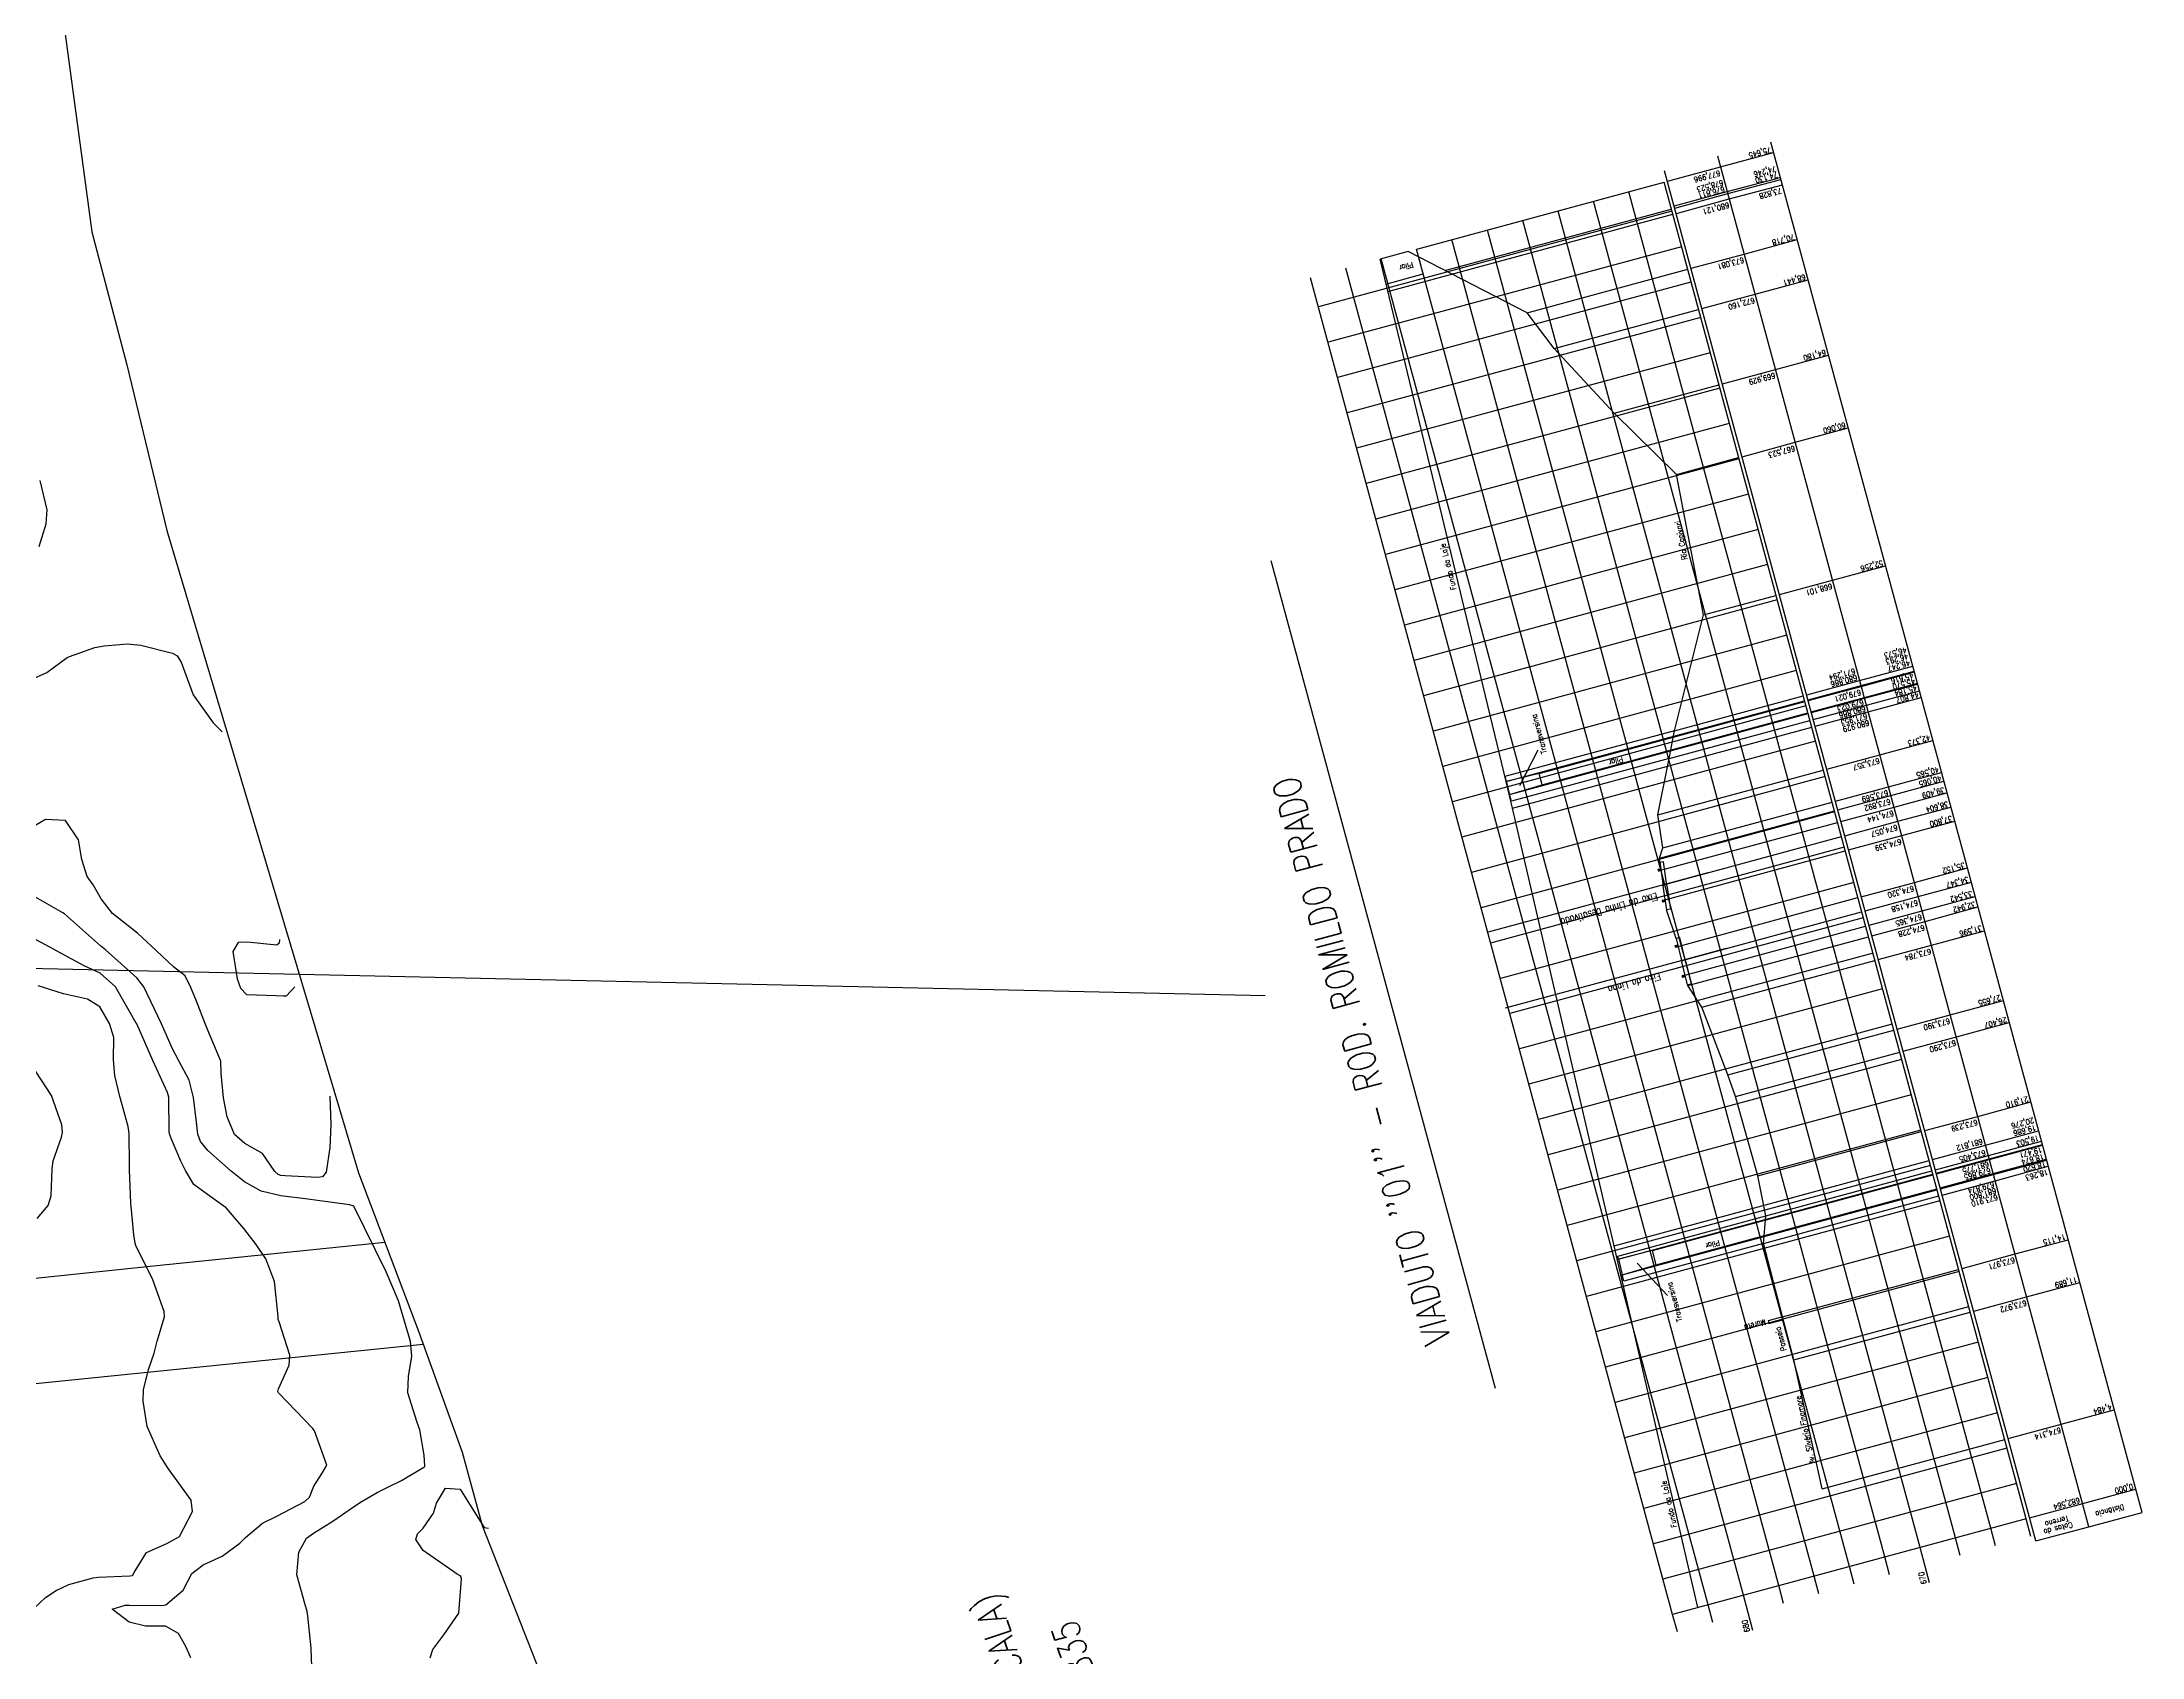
# Model space of a CAD drawing. Header units: metres. Extents: x 298520 to 308411, y 7433745 to 7450750.
# Drawn here: x 300566.7 to 300681.3, y 7445167.9 to 7445256.1 of the extents above; entities that cross this region are included whole.
import ezdxf

# ---------------------------------------------------------------- set-up
doc = ezdxf.new("R2010")
doc.units = ezdxf.units.M
doc.header["$LTSCALE"] = 10
doc.linetypes.add('CONTINUO', pattern=[0])
doc.linetypes.add('TRACO-PONTO', pattern=[9.4, 8, -0.7, 0, -0.7])
for name, color, linetype in [('Area', 45, 'Continuous'), ('Curvas de Nivel 1m', 11, 'Continuous'), ('Curvas de Nivel 5m', 15, 'Continuous'), ('Perfil', 45, 'Continuous'), ('TEXTO', 45, 'Continuous'), ('TG', 45, 'Continuous'), ('Vias Primárias', 230, 'Continuous')]:
    doc.layers.add(name, color=color, linetype=linetype)
doc.styles.add('ROMANS', font='romans', dxfattribs={"height": 0.2})

# ---------------------------------------------------------------- blocks, each defined once
blk = doc.blocks.new('B8CA59BED11C488E18CF50')
at = {"layer": 'Perfil', "color": 2, "linetype": 'CONTINUO', "flags": 128}
for points in [[(30.55, 12.92), (30.58, 13.12)], [(31.85, 12.77), (30.55, 12.92)], [(30.58, 13.12), (31.88, 12.97)], [(31.01, 13.1), (31.01, 13.1), (31.01, 13.1), (31, 13.1), (31, 13.1), (31, 13.1), (31, 13.09), (31, 13.09), (31, 13.09), (31, 13.09), (31, 13.09), (31, 13.09), (31, 13.09), (31, 13.09), (31, 13.09), (31, 13.09)], [(31, 13.09), (31, 13.08)], [(31, 13.08), (31.17, 13.06)], [(31.01, 13.1), (31.05, 13.09)], [(31.07, 13.23), (31.07, 13.23), (31.07, 13.23), (31.07, 13.23), (31.06, 13.23), (31.06, 13.23), (31.06, 13.23), (31.06, 13.23), (31.06, 13.22), (31.06, 13.22), (31.06, 13.22), (31.06, 13.22), (31.06, 13.22), (31.06, 13.22), (31.05, 13.22), (31.05, 13.22)], [(31.05, 13.21), (31.05, 13.19)], [(31.05, 13.19), (31.05, 13.19), (31.05, 13.19), (31.05, 13.19), (31.05, 13.19), (31.05, 13.19), (31.05, 13.19), (31.05, 13.19), (31.05, 13.18), (31.05, 13.18), (31.05, 13.18), (31.05, 13.18), (31.05, 13.18), (31.05, 13.18), (31.06, 13.18), (31.06, 13.18)], [(31.05, 13.09), (31.05, 13.09), (31.05, 13.09), (31.06, 13.09), (31.06, 13.09), (31.06, 13.09), (31.06, 13.09), (31.06, 13.09), (31.07, 13.09), (31.07, 13.1), (31.07, 13.1), (31.07, 13.1), (31.07, 13.1), (31.07, 13.1), (31.07, 13.11), (31.07, 13.11)], [(31.06, 13.18), (31.08, 13.18)], [(31.07, 13.23), (31.13, 13.22)], [(31.08, 13.17), (31.07, 13.11)], [(31.08, 13.17), (31.08, 13.17), (31.08, 13.18), (31.08, 13.18), (31.08, 13.18), (31.08, 13.18), (31.08, 13.18), (31.08, 13.18), (31.08, 13.18), (31.08, 13.18), (31.08, 13.18), (31.08, 13.18), (31.08, 13.18), (31.08, 13.18), (31.08, 13.18), (31.08, 13.18)], [(31.11, 13.17), (31.1, 13.11)], [(31.1, 13.11), (31.1, 13.1), (31.1, 13.1), (31.1, 13.1), (31.1, 13.1), (31.1, 13.1), (31.1, 13.09), (31.11, 13.09), (31.11, 13.09), (31.11, 13.09), (31.11, 13.09), (31.11, 13.09), (31.11, 13.08), (31.11, 13.08), (31.12, 13.08), (31.12, 13.08)], [(31.12, 13.18), (31.11, 13.18), (31.11, 13.18), (31.11, 13.18), (31.11, 13.18), (31.11, 13.18), (31.11, 13.18), (31.11, 13.17), (31.11, 13.17), (31.11, 13.17), (31.11, 13.17), (31.11, 13.17), (31.11, 13.17), (31.11, 13.17), (31.11, 13.17), (31.11, 13.17)], [(31.12, 13.18), (31.14, 13.17)], [(31.12, 13.08), (31.16, 13.08)], [(31.15, 13.2), (31.15, 13.21), (31.15, 13.21), (31.15, 13.21), (31.15, 13.21), (31.15, 13.21), (31.14, 13.21), (31.14, 13.21), (31.14, 13.21), (31.14, 13.22), (31.14, 13.22), (31.14, 13.22), (31.14, 13.22), (31.14, 13.22), (31.14, 13.22), (31.13, 13.22)], [(31.15, 13.2), (31.14, 13.18)], [(31.14, 13.17), (31.14, 13.17), (31.14, 13.17), (31.14, 13.17), (31.14, 13.17), (31.14, 13.17), (31.14, 13.17), (31.14, 13.17), (31.14, 13.17), (31.14, 13.17), (31.14, 13.18), (31.14, 13.18), (31.14, 13.18), (31.14, 13.18), (31.14, 13.18), (31.14, 13.18)], [(31.17, 13.07), (31.17, 13.07), (31.17, 13.07), (31.17, 13.07), (31.17, 13.07), (31.17, 13.07), (31.17, 13.07), (31.17, 13.07), (31.17, 13.07), (31.17, 13.08), (31.17, 13.08), (31.17, 13.08), (31.17, 13.08), (31.17, 13.08), (31.17, 13.08), (31.17, 13.08)], [(31.17, 13.07), (31.17, 13.06)], [(31.85, 12.77), (33.15, 12.61)], [(33.18, 12.81), (31.88, 12.97)], [(32.7, 12.89), (32.7, 12.89), (32.7, 12.89), (32.7, 12.89), (32.7, 12.89), (32.7, 12.89), (32.7, 12.89), (32.69, 12.89), (32.69, 12.89), (32.69, 12.89), (32.69, 12.89), (32.69, 12.89), (32.69, 12.89), (32.69, 12.89), (32.69, 12.89), (32.69, 12.89)], [(32.69, 12.89), (32.69, 12.87)], [(32.86, 12.85), (32.69, 12.87)], [(32.74, 12.89), (32.7, 12.89)], [(32.75, 13.01), (32.74, 12.98)], [(32.74, 12.98), (32.74, 12.98), (32.74, 12.98), (32.74, 12.98), (32.74, 12.98), (32.74, 12.98), (32.74, 12.98), (32.74, 12.98), (32.74, 12.98), (32.75, 12.98), (32.75, 12.98), (32.75, 12.98), (32.75, 12.98), (32.75, 12.98), (32.75, 12.98), (32.75, 12.98)], [(32.74, 12.89), (32.75, 12.89), (32.75, 12.89), (32.75, 12.89), (32.75, 12.89), (32.75, 12.89), (32.76, 12.89), (32.76, 12.89), (32.76, 12.89), (32.76, 12.89), (32.76, 12.89), (32.76, 12.9), (32.76, 12.9), (32.77, 12.9), (32.77, 12.9), (32.77, 12.9)], [(32.76, 13.02), (32.76, 13.02), (32.76, 13.02), (32.76, 13.02), (32.76, 13.02), (32.76, 13.02), (32.75, 13.02), (32.75, 13.02), (32.75, 13.02), (32.75, 13.02), (32.75, 13.02), (32.75, 13.02), (32.75, 13.02), (32.75, 13.01), (32.75, 13.01), (32.75, 13.01)], [(32.77, 12.98), (32.75, 12.98)], [(32.83, 13.02), (32.76, 13.02)], [(32.77, 12.97), (32.77, 12.97), (32.77, 12.97), (32.77, 12.97), (32.77, 12.97), (32.77, 12.97), (32.77, 12.97), (32.77, 12.97), (32.77, 12.97), (32.77, 12.97), (32.77, 12.97), (32.77, 12.97), (32.77, 12.98), (32.77, 12.98), (32.77, 12.98), (32.77, 12.98)], [(32.77, 12.97), (32.77, 12.9)], [(32.8, 12.97), (32.79, 12.9)], [(32.79, 12.9), (32.79, 12.9), (32.79, 12.9), (32.79, 12.89), (32.79, 12.89), (32.8, 12.89), (32.8, 12.89), (32.8, 12.89), (32.8, 12.89), (32.8, 12.88), (32.8, 12.88), (32.8, 12.88), (32.81, 12.88), (32.81, 12.88), (32.81, 12.88), (32.81, 12.88)], [(32.81, 12.97), (32.81, 12.97), (32.81, 12.97), (32.81, 12.97), (32.81, 12.97), (32.81, 12.97), (32.8, 12.97), (32.8, 12.97), (32.8, 12.97), (32.8, 12.97), (32.8, 12.97), (32.8, 12.97), (32.8, 12.97), (32.8, 12.97), (32.8, 12.97), (32.8, 12.97)], [(32.83, 12.97), (32.81, 12.97)], [(32.86, 12.87), (32.81, 12.88)], [(32.84, 13), (32.84, 13), (32.84, 13), (32.84, 13), (32.84, 13.01), (32.84, 13.01), (32.84, 13.01), (32.84, 13.01), (32.84, 13.01), (32.83, 13.01), (32.83, 13.01), (32.83, 13.01), (32.83, 13.01), (32.83, 13.01), (32.83, 13.02), (32.83, 13.02)], [(32.83, 12.97), (32.83, 12.97), (32.83, 12.97), (32.83, 12.97), (32.83, 12.97), (32.83, 12.97), (32.83, 12.97), (32.83, 12.97), (32.83, 12.97), (32.83, 12.97), (32.83, 12.97), (32.83, 12.97), (32.83, 12.97), (32.84, 12.97), (32.84, 12.97), (32.84, 12.97)], [(32.84, 13), (32.84, 12.97)], [(32.86, 12.87), (32.86, 12.87), (32.86, 12.87), (32.86, 12.87), (32.86, 12.87), (32.86, 12.87), (32.86, 12.87), (32.86, 12.87), (32.86, 12.87), (32.86, 12.87), (32.86, 12.87), (32.86, 12.87), (32.86, 12.87), (32.86, 12.87), (32.86, 12.87), (32.86, 12.87)], [(32.86, 12.87), (32.86, 12.85)], [(33.15, 12.61), (33.18, 12.82)]]:
    blk.add_lwpolyline(points, dxfattribs=at)
blk = doc.blocks.new('CF7343F3FFF4407118CF50')
at = {"layer": 'Perfil', "color": 2, "linetype": 'TRACO-PONTO', "flags": 128}
blk.add_lwpolyline([(28.78, 11.09), (28.78, 13.59), (28.78, 23.59)], dxfattribs=at)
at = {"layer": 'Perfil', "color": 2, "style": 'ROMANS', "width": 0.8}
blk.add_text('Eixo da Linha', height=0.4, rotation=90, dxfattribs=at).set_placement((28.47, 14.95, 1414.64))
blk = doc.blocks.new('D1229D379102458F18CF50')
at = {"layer": 'Perfil', "color": 2, "linetype": 'CONTINUO', "flags": 128}
for points in [[(27.17, 12.88), (27.18, 13.08)], [(28.48, 12.84), (27.17, 12.88)], [(27.18, 13.08), (28.49, 13.05)], [(27.62, 13.09), (27.61, 13.09), (27.61, 13.09), (27.61, 13.09), (27.61, 13.09), (27.61, 13.09), (27.61, 13.09), (27.61, 13.09), (27.61, 13.09), (27.61, 13.09), (27.61, 13.09), (27.61, 13.09), (27.61, 13.09), (27.61, 13.09), (27.61, 13.09), (27.61, 13.09)], [(27.61, 13.08), (27.61, 13.07)], [(27.61, 13.07), (27.78, 13.07)], [(27.62, 13.09), (27.66, 13.09)], [(27.67, 13.23), (27.67, 13.23), (27.66, 13.23), (27.66, 13.23), (27.66, 13.23), (27.66, 13.23), (27.66, 13.23), (27.66, 13.22), (27.66, 13.22), (27.66, 13.22), (27.65, 13.22), (27.65, 13.22), (27.65, 13.22), (27.65, 13.22), (27.65, 13.22), (27.65, 13.21)], [(27.65, 13.21), (27.65, 13.19)], [(27.65, 13.19), (27.65, 13.19), (27.65, 13.19), (27.65, 13.19), (27.65, 13.19), (27.65, 13.19), (27.65, 13.18), (27.65, 13.18), (27.65, 13.18), (27.65, 13.18), (27.65, 13.18), (27.65, 13.18), (27.65, 13.18), (27.66, 13.18), (27.66, 13.18), (27.66, 13.18)], [(27.66, 13.18), (27.68, 13.18)], [(27.66, 13.09), (27.66, 13.09), (27.66, 13.09), (27.67, 13.09), (27.67, 13.09), (27.67, 13.09), (27.67, 13.09), (27.67, 13.09), (27.68, 13.1), (27.68, 13.1), (27.68, 13.1), (27.68, 13.1), (27.68, 13.1), (27.68, 13.1), (27.68, 13.11), (27.68, 13.11)], [(27.67, 13.23), (27.73, 13.23)], [(27.68, 13.18), (27.68, 13.18), (27.68, 13.18), (27.68, 13.18), (27.68, 13.18), (27.68, 13.18), (27.68, 13.18), (27.68, 13.18), (27.68, 13.18), (27.68, 13.18), (27.68, 13.18), (27.68, 13.18), (27.68, 13.18), (27.68, 13.18), (27.68, 13.18), (27.68, 13.18)], [(27.68, 13.18), (27.68, 13.11)], [(27.71, 13.18), (27.71, 13.11)], [(27.72, 13.18), (27.72, 13.18), (27.72, 13.18), (27.72, 13.18), (27.71, 13.18), (27.71, 13.18), (27.71, 13.18), (27.71, 13.18), (27.71, 13.18), (27.71, 13.18), (27.71, 13.18), (27.71, 13.18), (27.71, 13.18), (27.71, 13.18), (27.71, 13.18), (27.71, 13.18)], [(27.71, 13.11), (27.71, 13.11), (27.71, 13.11), (27.71, 13.1), (27.71, 13.1), (27.71, 13.1), (27.71, 13.1), (27.71, 13.1), (27.72, 13.09), (27.72, 13.09), (27.72, 13.09), (27.72, 13.09), (27.72, 13.09), (27.72, 13.09), (27.73, 13.09), (27.73, 13.09)], [(27.72, 13.18), (27.74, 13.18)], [(27.74, 13.21), (27.74, 13.21), (27.74, 13.21), (27.74, 13.22), (27.74, 13.22), (27.74, 13.22), (27.74, 13.22), (27.74, 13.22), (27.74, 13.22), (27.74, 13.22), (27.74, 13.22), (27.74, 13.22), (27.74, 13.23), (27.73, 13.23), (27.73, 13.23), (27.73, 13.23)], [(27.73, 13.09), (27.77, 13.09)], [(27.74, 13.21), (27.74, 13.19)], [(27.74, 13.18), (27.74, 13.18), (27.74, 13.18), (27.74, 13.18), (27.74, 13.18), (27.74, 13.18), (27.74, 13.18), (27.74, 13.18), (27.74, 13.18), (27.74, 13.18), (27.74, 13.18), (27.74, 13.18), (27.74, 13.18), (27.74, 13.18), (27.74, 13.18), (27.74, 13.19)], [(27.78, 13.08), (27.78, 13.08), (27.78, 13.08), (27.78, 13.08), (27.78, 13.08), (27.78, 13.08), (27.78, 13.08), (27.78, 13.08), (27.78, 13.08), (27.78, 13.08), (27.78, 13.09), (27.78, 13.09), (27.78, 13.09), (27.78, 13.09), (27.78, 13.09), (27.78, 13.09)], [(27.78, 13.08), (27.78, 13.07)], [(28.48, 12.84), (29.79, 12.81)], [(29.79, 13.01), (28.49, 13.05)], [(29.31, 13.04), (29.31, 13.04), (29.31, 13.04), (29.31, 13.04), (29.31, 13.04), (29.31, 13.04), (29.31, 13.04), (29.31, 13.04), (29.3, 13.04), (29.3, 13.04), (29.3, 13.04), (29.3, 13.04), (29.3, 13.04), (29.3, 13.04), (29.3, 13.04), (29.3, 13.04)], [(29.3, 13.04), (29.3, 13.03)], [(29.47, 13.02), (29.3, 13.03)], [(29.35, 13.04), (29.31, 13.04)], [(29.36, 13.18), (29.36, 13.18), (29.36, 13.18), (29.36, 13.18), (29.36, 13.18), (29.35, 13.18), (29.35, 13.18), (29.35, 13.18), (29.35, 13.18), (29.35, 13.18), (29.35, 13.17), (29.35, 13.17), (29.35, 13.17), (29.35, 13.17), (29.35, 13.17), (29.35, 13.17)], [(29.35, 13.17), (29.35, 13.14)], [(29.35, 13.14), (29.35, 13.14), (29.35, 13.14), (29.35, 13.14), (29.35, 13.14), (29.35, 13.14), (29.35, 13.14), (29.35, 13.14), (29.35, 13.14), (29.35, 13.14), (29.35, 13.14), (29.35, 13.14), (29.35, 13.14), (29.35, 13.14), (29.35, 13.13), (29.35, 13.13)], [(29.37, 13.13), (29.35, 13.13)], [(29.35, 13.04), (29.36, 13.04), (29.36, 13.04), (29.36, 13.04), (29.36, 13.04), (29.36, 13.04), (29.37, 13.05), (29.37, 13.05), (29.37, 13.05), (29.37, 13.05), (29.37, 13.05), (29.37, 13.05), (29.37, 13.06), (29.37, 13.06), (29.38, 13.06), (29.38, 13.06)], [(29.42, 13.18), (29.36, 13.18)], [(29.38, 13.13), (29.38, 13.13), (29.38, 13.13), (29.38, 13.13), (29.38, 13.13), (29.38, 13.13), (29.38, 13.13), (29.38, 13.13), (29.38, 13.13), (29.38, 13.13), (29.38, 13.13), (29.37, 13.13), (29.37, 13.13), (29.37, 13.13), (29.37, 13.13), (29.37, 13.13)], [(29.38, 13.13), (29.38, 13.06)], [(29.41, 13.13), (29.4, 13.06)], [(29.4, 13.06), (29.4, 13.06), (29.4, 13.06), (29.4, 13.06), (29.4, 13.05), (29.41, 13.05), (29.41, 13.05), (29.41, 13.05), (29.41, 13.05), (29.41, 13.05), (29.41, 13.04), (29.41, 13.04), (29.42, 13.04), (29.42, 13.04), (29.42, 13.04), (29.42, 13.04)], [(29.43, 13.13), (29.41, 13.13)], [(29.41, 13.13), (29.41, 13.13), (29.41, 13.13), (29.41, 13.13), (29.41, 13.13), (29.41, 13.13), (29.41, 13.13), (29.41, 13.13), (29.41, 13.13), (29.41, 13.13), (29.41, 13.13), (29.41, 13.13), (29.41, 13.13), (29.41, 13.13), (29.41, 13.13), (29.41, 13.13)], [(29.47, 13.04), (29.42, 13.04)], [(29.44, 13.16), (29.44, 13.17), (29.44, 13.17), (29.44, 13.17), (29.44, 13.17), (29.44, 13.17), (29.44, 13.17), (29.44, 13.17), (29.43, 13.17), (29.43, 13.18), (29.43, 13.18), (29.43, 13.18), (29.43, 13.18), (29.43, 13.18), (29.43, 13.18), (29.43, 13.18)], [(29.43, 13.13), (29.43, 13.13), (29.43, 13.13), (29.43, 13.13), (29.43, 13.13), (29.43, 13.13), (29.44, 13.13), (29.44, 13.13), (29.44, 13.13), (29.44, 13.13), (29.44, 13.14), (29.44, 13.14), (29.44, 13.14), (29.44, 13.14), (29.44, 13.14), (29.44, 13.14)], [(29.44, 13.16), (29.44, 13.14)], [(29.47, 13.03), (29.47, 13.03), (29.47, 13.03), (29.47, 13.03), (29.47, 13.04), (29.47, 13.04), (29.47, 13.04), (29.47, 13.04), (29.47, 13.04), (29.47, 13.04), (29.47, 13.04), (29.47, 13.04), (29.47, 13.04), (29.47, 13.04), (29.47, 13.04), (29.47, 13.04)], [(29.47, 13.03), (29.47, 13.02)], [(29.79, 12.81), (29.79, 13.01)]]:
    blk.add_lwpolyline(points, dxfattribs=at)

msp = doc.modelspace()

# ---------------------------------------------------------------- linework, layer by layer
at = {"layer": 'Area'}
msp.add_polyline3d([(300565.28, 7445276.14, 677.77), (300569.38, 7445245.76, 677.32), (300571.3, 7445238.49, 677.3), (300573.47, 7445229.44, 677.23), (300583.95, 7445194.35, 676.92), (300587.22, 7445185.7, 676.44), (300589.6, 7445179.09, 676.95), (300590.7, 7445175.07, 677.79), (300594.25, 7445166.04, 678.39)], dxfattribs=at)
at = {"layer": 'Curvas de Nivel 1m', "flags": 128}
for points, elevation in [([(300566.5, 7445228.57), (300566.89, 7445229.8), (300566.94, 7445230.56), (300566.56, 7445232.16)], 677), ([(300566.03, 7445221.28), (300566.92, 7445221.67), (300568.04, 7445222.49), (300568.16, 7445222.55), (300569.54, 7445223.04), (300570.05, 7445223.14), (300571.32, 7445223.24), (300572.05, 7445223.17), (300573.78, 7445222.74), (300574.04, 7445222.59), (300574.26, 7445222.24), (300574.92, 7445220.46), (300576.01, 7445218.93), (300576.5, 7445218.43)], 678), ([(300582.37, 7445198.54), (300582.44, 7445196.99), (300582.37, 7445195.73), (300582.18, 7445194.38), (300581.97, 7445194.12), (300581.71, 7445194.08), (300579.93, 7445194.18), (300579.71, 7445194.2), (300579.55, 7445194.25), (300579.37, 7445194.41), (300578.7, 7445195.4), (300577.73, 7445195.95), (300577.17, 7445196.44), (300576.78, 7445197.41), (300576.57, 7445198.44), (300576.44, 7445199.77), (300576.42, 7445200.44), (300575.81, 7445201.92), (300575.59, 7445202.45), (300575.09, 7445203.72), (300574.78, 7445204.47), (300574.47, 7445205.1), (300573.84, 7445205.59), (300572.9, 7445206.49), (300571.87, 7445207.44), (300570.51, 7445208.51), (300569.89, 7445209.32), (300569.45, 7445210.08), (300569.13, 7445210.53), (300568.84, 7445211.46), (300568.66, 7445212.54), (300567.94, 7445213.59), (300566.85, 7445213.65), (300565.93, 7445213.11)], 678), ([(300581.39, 7445167.37), (300581.35, 7445168.33), (300581.35, 7445168.38), (300581.17, 7445170.13), (300581.14, 7445170.38), (300581.01, 7445170.81), (300580.58, 7445172.39), (300580.69, 7445173.62), (300581.11, 7445174.39), (300581.48, 7445174.66), (300582.54, 7445175.31), (300583.49, 7445175.97), (300584.06, 7445176.35), (300584.96, 7445176.88), (300585.51, 7445177.15), (300586.3, 7445177.53), (300587.52, 7445178.27), (300587.55, 7445178.29), (300587.56, 7445178.31), (300587.53, 7445178.92), (300587.29, 7445180.31), (300587.15, 7445180.71), (300586.64, 7445182.32), (300586.68, 7445183.22), (300586.85, 7445184.32), (300586.78, 7445185.13), (300586.12, 7445187.35), (300585.45, 7445188.93), (300583.69, 7445192.52), (300583.46, 7445192.6), (300581.7, 7445192.83), (300581.18, 7445192.9), (300579.7, 7445193.08), (300578.63, 7445193.35), (300577.71, 7445193.86), (300576.99, 7445194.44), (300575.72, 7445195.57), (300575.32, 7445196.05), (300575.17, 7445196.46), (300575.09, 7445197.11), (300574.94, 7445198.46), (300574.7, 7445199.4), (300574.14, 7445200.47), (300573.79, 7445201.12), (300573.18, 7445202.49), (300572.61, 7445203.7), (300572.22, 7445204.5), (300571.84, 7445205), (300570.12, 7445206.52), (300569.86, 7445206.75), (300568.21, 7445208.21), (300567.88, 7445208.49), (300567.8, 7445208.55), (300565.89, 7445209.64)], 677), ([(300574.79, 7445167.85), (300574.52, 7445168.46), (300574.12, 7445169.18), (300573.41, 7445169.58), (300572.32, 7445169.58), (300571.42, 7445169.8), (300570.5, 7445170.51), (300571.21, 7445170.72), (300571.43, 7445170.73), (300573.21, 7445170.7), (300573.43, 7445170.74), (300574.36, 7445171.54), (300574.84, 7445172.46), (300575.46, 7445172.92), (300576.49, 7445173.41), (300577.47, 7445174.12), (300577.63, 7445174.27), (300577.77, 7445174.43), (300578.7, 7445175.2), (300579.48, 7445175.58), (300581.01, 7445176.39), (300581.26, 7445176.62), (300581.51, 7445177.22), (300581.96, 7445177.93), (300582.21, 7445178.37), (300581.54, 7445180.25), (300581.49, 7445180.33), (300581.45, 7445180.38), (300579.57, 7445182.32), (300579.54, 7445182.4), (300579.57, 7445182.55), (300580.15, 7445183.83), (300580.19, 7445184.39), (300579.61, 7445186.21), (300579.56, 7445186.34), (300579.55, 7445186.4), (300579.55, 7445186.47), (300579.35, 7445188.4), (300578.89, 7445189.65), (300578.36, 7445190.42), (300577.68, 7445191.31), (300576.72, 7445192.44), (300575.7, 7445193.16), (300574.96, 7445193.71), (300574.49, 7445194.47), (300574.24, 7445194.99), (300573.73, 7445196.18), (300573.63, 7445196.48), (300573.6, 7445196.61), (300573.59, 7445198.48), (300573.52, 7445198.73), (300572.71, 7445200.49), (300571.83, 7445202.48), (300571.83, 7445202.5), (300571.81, 7445202.52), (300570.67, 7445204.51), (300569.84, 7445205.25), (300568.97, 7445205.66), (300567.85, 7445206.25), (300567.28, 7445206.56), (300565.86, 7445207.33)], 676), ([(300579.63, 7445207.1), (300579.62, 7445206.89), (300579.48, 7445206.79), (300577.86, 7445206.95), (300577.38, 7445206.92), (300577.08, 7445206.44), (300577.32, 7445204.95), (300577.5, 7445204.43), (300577.83, 7445204.08), (300579.45, 7445204.03), (300579.83, 7445204.01), (300580.02, 7445204.02), (300580.46, 7445204.5)], 678), ([(300566.4, 7445191.85), (300567, 7445192.56), (300567.16, 7445193.09), (300567.22, 7445194.55), (300567.27, 7445195), (300567.73, 7445196.3), (300567.77, 7445196.55), (300567.74, 7445196.96), (300567.18, 7445198.56), (300566.05, 7445200.3)], 674), ([(300587.86, 7445167.84), (300588.01, 7445168.3), (300588.6, 7445169.11), (300589.42, 7445170.29), (300589.57, 7445172.17), (300589.53, 7445172.29), (300589.45, 7445172.34), (300589.33, 7445172.41), (300587.47, 7445173.71), (300587.08, 7445174.31), (300587.17, 7445174.62), (300587.48, 7445174.93), (300588.04, 7445175.75), (300588.21, 7445176.3), (300588.69, 7445177.11), (300589.5, 7445177.07), (300590.36, 7445175.66), (300590.81, 7445174.97), (300591.05, 7445174.94)], 678)]:
    msp.add_lwpolyline(points, dxfattribs=dict(at, elevation=elevation))
at = {"layer": 'Curvas de Nivel 5m', "elevation": 675, "flags": 128}
msp.add_lwpolyline([(300566.24, 7445170.56), (300566.85, 7445171.14), (300567.44, 7445171.53), (300568.12, 7445171.86), (300569.45, 7445172.22), (300569.72, 7445172.25), (300571.45, 7445172.32), (300571.6, 7445172.35), (300571.7, 7445172.5), (300572.36, 7445173.6), (300573.47, 7445174.09), (300574.17, 7445174.47), (300574.88, 7445175.85), (300574.8, 7445176.46), (300573.52, 7445178.25), (300573.37, 7445178.48), (300573.12, 7445178.89), (300572.4, 7445180.49), (300572.19, 7445181.87), (300572.21, 7445182.49), (300572.47, 7445183.6), (300572.78, 7445184.49), (300572.94, 7445185.15), (300573.35, 7445186.48), (300573.33, 7445186.77), (300572.71, 7445188.49), (300571.79, 7445190.37), (300571.74, 7445190.5), (300571.67, 7445190.95), (300571.52, 7445192.5), (300571.51, 7445192.69), (300571.44, 7445194.5), (300571.44, 7445194.78), (300571.42, 7445196.5), (300571.36, 7445196.88), (300570.91, 7445198.51), (300570.63, 7445199.66), (300570.57, 7445200.51), (300570.58, 7445201.73), (300570.35, 7445202.51), (300569.82, 7445203.42), (300569.14, 7445203.84), (300567.83, 7445204.13), (300566.45, 7445204.56)], dxfattribs=at)
at = {"layer": 'Perfil', "linetype": 'CONTINUO', "flags": 128}
for points in [[(300678.44, 7445175.01), (300658.17, 7445249.88)], [(300658.33, 7445249.3), (300661.22, 7445250.08)], [(300681.34, 7445175.79), (300661.07, 7445250.66)], [(300675.55, 7445174.23), (300655.27, 7445249.09)], [(300655.43, 7445248.52), (300658.33, 7445249.3)], [(300658.69, 7445247.95), (300661.59, 7445248.73)], [(300641.73, 7445244.8), (300655.24, 7445248.46)], [(300673.08, 7445174.93), (300653.31, 7445247.94)], [(300675.01, 7445175.45), (300655.24, 7445248.46)], [(300655.8, 7445247.17), (300658.69, 7445247.95)], [(300655.83, 7445247.05), (300658.72, 7445247.84)], [(300655.91, 7445246.76), (300658.8, 7445247.55)], [(300658.72, 7445247.84), (300661.62, 7445248.62)], [(300658.8, 7445247.55), (300661.7, 7445248.33)], [(300655.67, 7445246.88), (300636.36, 7445241.65)], [(300640.15, 7445242.5), (300655.71, 7445246.71)], [(300643.27, 7445243.65), (300655.63, 7445247)], [(300667.29, 7445173.36), (300647.52, 7445246.37)], [(300669.22, 7445173.88), (300649.45, 7445246.89)], [(300671.15, 7445174.4), (300651.38, 7445247.42)], [(300663.43, 7445172.31), (300643.65, 7445245.33)], [(300665.36, 7445172.83), (300645.59, 7445245.85)], [(300659.61, 7445244.54), (300662.51, 7445245.33)], [(300656.19, 7445244.94), (300636.89, 7445239.72)], [(300641.27, 7445244.68), (300639.73, 7445244.26)], [(300657.09, 7445170.6), (300652.52, 7445190.36), (300646.96, 7445214.27), (300646.61, 7445215.72), (300639.73, 7445244.26)], [(300659.57, 7445171.27), (300639.79, 7445244.28)], [(300640.05, 7445242.9), (300642.09, 7445243.45), (300641.84, 7445244.39)], [(300655, 7445211.3), (300654.99, 7445211.53), (300655.17, 7445212.1), (300654.9, 7445213.9), (300655.52, 7445216.98), (300655.8, 7445218.5), (300657.39, 7445224.82), (300655.91, 7445232.5), (300652.51, 7445235.85), (300649.24, 7445239.38), (300647.76, 7445241.33), (300641.27, 7445244.68)], [(300661.5, 7445171.79), (300641.72, 7445244.8)], [(300656.72, 7445243.76), (300659.61, 7445244.54)], [(300655.7, 7445170.22), (300635.93, 7445243.24)], [(300656.71, 7445243.01), (300637.41, 7445237.79)], [(300657.64, 7445170.74), (300637.86, 7445243.76)], [(300647.76, 7445241.33), (300656.53, 7445243.71)], [(300660.21, 7445242.35), (300663.1, 7445243.13)], [(300657.31, 7445241.56), (300660.21, 7445242.35)], [(300657.24, 7445241.08), (300637.93, 7445235.86)], [(300649.24, 7445239.38), (300657.12, 7445241.51)], [(300657.76, 7445239.15), (300638.45, 7445233.93)], [(300661.32, 7445238.23), (300664.22, 7445239.02)], [(300658.28, 7445237.22), (300638.98, 7445232)], [(300652.51, 7445235.85), (300658.23, 7445237.4)], [(300658.43, 7445237.45), (300661.32, 7445238.23)], [(300658.8, 7445235.29), (300639.5, 7445230.06)], [(300662.4, 7445234.26), (300665.3, 7445235.04)], [(300659.5, 7445233.47), (300662.4, 7445234.26)], [(300659.33, 7445233.36), (300640.02, 7445228.13)], [(300655.91, 7445232.5), (300659.31, 7445233.42)], [(300659.85, 7445231.43), (300640.54, 7445226.2)], [(300660.37, 7445229.5), (300641.07, 7445224.27)], [(300660.89, 7445227.57), (300641.59, 7445222.34)], [(300664.44, 7445226.72), (300667.34, 7445227.51)], [(300657.39, 7445224.82), (300661.35, 7445225.89)], [(300661.54, 7445225.94), (300664.44, 7445226.72)], [(300661.42, 7445225.64), (300642.11, 7445220.41)], [(300661.94, 7445223.71), (300642.64, 7445218.48)], [(300662.46, 7445221.78), (300643.16, 7445216.55)], [(300663.03, 7445220.45), (300665.92, 7445221.24)], [(300665.92, 7445221.24), (300668.82, 7445222.02)], [(300666, 7445220.97), (300668.89, 7445221.75)], [(300666.01, 7445220.92), (300668.91, 7445221.71)], [(300646.61, 7445215.72), (300662.91, 7445220.13)], [(300648.42, 7445216.16), (300662.92, 7445220.09)], [(300655.8, 7445218.5), (300662.84, 7445220.4)], [(300663.1, 7445220.18), (300666, 7445220.97)], [(300663.11, 7445220.14), (300666.01, 7445220.92)], [(300663.28, 7445219.53), (300666.18, 7445220.31)], [(300663.29, 7445219.49), (300666.19, 7445220.27)], [(300666.18, 7445220.31), (300669.07, 7445221.1)], [(300666.19, 7445220.27), (300669.08, 7445221.05)], [(300666.29, 7445219.9), (300669.18, 7445220.68)], [(300666.39, 7445219.53), (300669.28, 7445220.32)], [(300662.99, 7445219.85), (300643.68, 7445214.62)], [(300646.8, 7445215.02), (300663.1, 7445219.43)], [(300648.59, 7445215.55), (300663.09, 7445219.48)], [(300655.52, 7445216.98), (300663.2, 7445219.06)], [(300663.39, 7445219.11), (300666.29, 7445219.9)], [(300663.49, 7445218.75), (300666.39, 7445219.53)], [(300663.51, 7445217.92), (300644.2, 7445212.69)], [(300655.8, 7445218.5), (300646.54, 7445215.99), (300646.61, 7445215.72)], [(300646.96, 7445214.27), (300663.3, 7445218.7)], [(300667.02, 7445217.18), (300669.92, 7445217.97)], [(300655.52, 7445216.98), (300646.9, 7445214.65), (300646.8, 7445215.02)], [(300647.36, 7445215.51), (300648.36, 7445217.46)], [(300664.13, 7445216.4), (300667.02, 7445217.18)], [(300664.03, 7445215.99), (300644.73, 7445210.76)], [(300654.9, 7445213.9), (300663.93, 7445216.35)], [(300664.6, 7445214.65), (300667.5, 7445215.44)], [(300667.5, 7445215.44), (300670.39, 7445216.22)], [(300667.63, 7445214.96), (300670.52, 7445215.74)], [(300655.17, 7445212.1), (300664.41, 7445214.6)], [(300664.73, 7445214.17), (300667.63, 7445214.96)], [(300664.9, 7445213.54), (300667.8, 7445214.32)], [(300667.8, 7445214.32), (300670.69, 7445215.11)], [(300668.01, 7445213.55), (300670.9, 7445214.33)], [(300664.55, 7445214.06), (300645.25, 7445208.83)], [(300654.92, 7445210.84), (300664.71, 7445213.49)], [(300654.99, 7445211.53), (300664.54, 7445214.12)], [(300665.11, 7445212.76), (300668.01, 7445213.55)], [(300668.22, 7445212.77), (300671.11, 7445213.55)], [(300665.08, 7445212.13), (300645.77, 7445206.9)], [(300655.21, 7445210.08), (300664.92, 7445212.71)], [(300665.32, 7445211.99), (300668.22, 7445212.77)], [(300655.15, 7445209.23), (300665.13, 7445211.93)], [(300668.91, 7445210.21), (300671.81, 7445211)], [(300665.6, 7445210.2), (300646.3, 7445204.97)], [(300666.01, 7445209.43), (300668.91, 7445210.21)], [(300669.12, 7445209.44), (300672.02, 7445210.22)], [(300655.9, 7445207.15), (300655.38, 7445208.71)], [(300655.86, 7445206.68), (300665.82, 7445209.38)], [(300656.23, 7445205.95), (300666.03, 7445208.6)], [(300666.22, 7445208.65), (300669.12, 7445209.44)], [(300666.44, 7445207.88), (300669.33, 7445208.66)], [(300669.33, 7445208.66), (300672.23, 7445209.44)], [(300669.49, 7445208.08), (300672.38, 7445208.87)], [(300666.12, 7445208.27), (300646.82, 7445203.04)], [(300656.24, 7445205.11), (300666.24, 7445207.82)], [(300666.59, 7445207.3), (300669.49, 7445208.08)], [(300669.84, 7445206.78), (300672.74, 7445207.57)], [(300666.65, 7445206.34), (300647.34, 7445201.11)], [(300656.53, 7445204.57), (300666.4, 7445207.24)], [(300666.94, 7445206), (300669.84, 7445206.78)], [(300657.31, 7445203.39), (300666.75, 7445205.95)], [(300667.17, 7445204.4), (300647.86, 7445199.18)], [(300663.88, 7445177.08), (300662.33, 7445184.12), (300661.7, 7445186.47), (300660.67, 7445190.49), (300660.79, 7445191.99), (300660.36, 7445194.18), (300659.14, 7445198.51), (300658.72, 7445199.69), (300657.31, 7445203.39), (300656.53, 7445204.57), (300656.52, 7445204.61)], [(300667.97, 7445202.19), (300670.87, 7445202.98)], [(300670.87, 7445202.98), (300673.77, 7445203.76)], [(300667.69, 7445202.47), (300648.39, 7445197.25)], [(300658.72, 7445199.69), (300667.78, 7445202.14)], [(300668.3, 7445200.99), (300671.2, 7445201.77)], [(300671.2, 7445201.77), (300674.09, 7445202.56)], [(300668.21, 7445200.54), (300648.91, 7445195.32)], [(300659.14, 7445198.51), (300668.11, 7445200.94)], [(300668.74, 7445198.61), (300649.43, 7445193.39)], [(300672.37, 7445197.43), (300675.27, 7445198.22)], [(300669.48, 7445196.65), (300672.37, 7445197.43)], [(300669.26, 7445196.68), (300649.95, 7445191.46)], [(300660.36, 7445194.18), (300669.28, 7445196.6)], [(300672.8, 7445195.86), (300675.69, 7445196.64)], [(300672.95, 7445195.29), (300675.85, 7445196.07)], [(300669.78, 7445194.75), (300650.48, 7445189.53)], [(300652.52, 7445190.36), (300669.71, 7445195.02)], [(300669.9, 7445195.07), (300672.8, 7445195.86)], [(300670.06, 7445194.5), (300672.95, 7445195.29)], [(300670.1, 7445194.33), (300673, 7445195.11)], [(300670.11, 7445194.29), (300673.01, 7445195.08)], [(300673, 7445195.11), (300675.9, 7445195.89)], [(300673.01, 7445195.08), (300675.9, 7445195.86)], [(300673.22, 7445194.31), (300676.11, 7445195.09)], [(300673.23, 7445194.26), (300676.13, 7445195.04)], [(300652.75, 7445189.63), (300669.91, 7445194.27)], [(300654.61, 7445190.1), (300669.92, 7445194.24)], [(300660.79, 7445191.99), (300669.86, 7445194.45)], [(300670.32, 7445193.52), (300673.22, 7445194.31)], [(300670.34, 7445193.47), (300673.23, 7445194.26)], [(300670.43, 7445193.13), (300673.32, 7445193.91)], [(300673.32, 7445193.91), (300676.22, 7445194.7)], [(300670.3, 7445192.82), (300651, 7445187.59)], [(300652.96, 7445188.77), (300670.14, 7445193.42)], [(300654.81, 7445189.32), (300670.13, 7445193.47)], [(300660.67, 7445190.49), (300670.24, 7445193.08)], [(300652.75, 7445189.63), (300652.71, 7445189.8), (300660.79, 7445191.99)], [(300670.83, 7445190.89), (300651.52, 7445185.66)], [(300660.67, 7445190.49), (300653.05, 7445188.42), (300652.96, 7445188.77)], [(300674.41, 7445189.91), (300677.3, 7445190.69)], [(300653.77, 7445189.41), (300655.42, 7445187.64)], [(300661.7, 7445186.47), (300671.32, 7445189.07)], [(300671.51, 7445189.12), (300674.41, 7445189.91)], [(300671.35, 7445188.96), (300652.05, 7445183.73)], [(300675.04, 7445187.57), (300677.94, 7445188.35)], [(300671.87, 7445187.03), (300652.57, 7445181.8)], [(300662.33, 7445184.12), (300671.95, 7445186.73)], [(300672.15, 7445186.78), (300675.04, 7445187.57)], [(300661.7, 7445186.47), (300660.92, 7445186.26), (300660.96, 7445186.11), (300661.73, 7445186.32)], [(300672.4, 7445185.1), (300653.09, 7445179.87)], [(300672.92, 7445183.17), (300653.61, 7445177.94)], [(300673.44, 7445181.24), (300654.14, 7445176.01)], [(300676.93, 7445180.61), (300679.82, 7445181.4)], [(300674.03, 7445179.83), (300676.93, 7445180.61)], [(300673.96, 7445179.31), (300654.66, 7445174.08)], [(300663.88, 7445177.08), (300673.84, 7445179.78)], [(300674.49, 7445177.38), (300655.18, 7445172.15)], [(300678.1, 7445176.28), (300680.99, 7445177.07)], [(300675.01, 7445175.45), (300655.7, 7445170.22)], [(300675.27, 7445174.48), (300675.01, 7445175.45)], [(300675.2, 7445175.5), (300678.1, 7445176.28)], [(300678.44, 7445175.01), (300681.34, 7445175.79)], [(300671.41, 7445173.44), (300671.15, 7445174.4)], [(300673.34, 7445173.96), (300673.08, 7445174.93)], [(300675.55, 7445174.23), (300678.44, 7445175.01)], [(300667.55, 7445172.39), (300667.29, 7445173.36)], [(300669.74, 7445171.95), (300669.22, 7445173.88)], [(300663.69, 7445171.35), (300663.43, 7445172.31)], [(300665.62, 7445171.87), (300665.36, 7445172.83)], [(300657.9, 7445169.78), (300657.64, 7445170.74)], [(300660.09, 7445169.34), (300659.57, 7445171.27)], [(300661.76, 7445170.82), (300661.5, 7445171.79)], [(300655.97, 7445169.26), (300655.7, 7445170.22)]]:
    msp.add_lwpolyline(points, dxfattribs=at)
for points in [[(300646.8, 7445215.02), (300648.59, 7445215.55), (300648.42, 7445216.16), (300646.61, 7445215.72)], [(300652.96, 7445188.77), (300654.81, 7445189.32), (300654.61, 7445190.1), (300652.75, 7445189.63)]]:
    msp.add_lwpolyline(points, close=True, dxfattribs=at)
at = {"layer": 'Perfil', "linetype": 'TRACO-PONTO', "flags": 128}
msp.add_lwpolyline([(300657.63, 7445210.73), (300655.21, 7445210.08), (300645.56, 7445207.47)], dxfattribs=at)
at = {"layer": 'TEXTO', "linetype": 'CONTINUO'}
msp.add_line((300406.89, 7445209.04), (300633.46, 7445204.03), dxfattribs=at)
at = {"layer": 'TG', "linetype": 'CONTINUO', "flags": 128}
msp.add_lwpolyline([(300646.03, 7445182.57), (300633.79, 7445227.78)], dxfattribs=at)
at = {"layer": 'Vias Primárias'}
for points in [[(300585.38, 7445190.54), (300572.74, 7445189.24), (300562.26, 7445188.16, 0.038335), (300548.28, 7445186.18, 0.009112), (300542.33, 7445184.76), (300530.33, 7445181.66), (300523.86, 7445179.92, -0.003498), (300523.72, 7445179.9, -0.005719), (300502.57, 7445174.65, 0.019545), (300484.65, 7445169.67), (300454.43, 7445159.99, 0.025166)], [(300491.35, 7445165.27), (300507.7, 7445169.92, -0.012154), (300541.2, 7445178.57, 0.007677), (300547.95, 7445180.25, -0.054434), (300562.17, 7445182.41), (300587.47, 7445184.98)]]:
    msp.add_lwpolyline(points, format="xyb", dxfattribs=at)

# ---------------------------------------------------------------- block references
at = {"layer": 'Perfil', "rotation": 105.151768627472}
for name, p in [('B8CA59BED11C488E18CF50', (300676.05, 7445182.63)), ('CF7343F3FFF4407118CF50', (300676.86, 7445181.72)), ('D1229D379102458F18CF50', (300676.25, 7445181.79))]:
    msp.add_blockref(name, p, dxfattribs=at)

# ---------------------------------------------------------------- texts
at = {"layer": 'Perfil', "style": 'ROMANS', "width": 0.8}
for s, height, rotation, p in [('75,645', 0.3, 195.1518, (300661.04, 7445250.39)), ('677,996', 0.3, 195.1518, (300658.27, 7445249.12)), ('74,246', 0.3, 195.1518, (300661.31, 7445249.36)), ('74,130', 0.3, 195.1518, (300661.4, 7445249.03)), ('678,523', 0.3, 195.1518, (300658.43, 7445248.59)), ('676,811', 0.3, 195.1518, (300658.51, 7445248.24)), ('73,828', 0.3, 195.1518, (300661.62, 7445248.16)), ('680,121', 0.3, 195.1518, (300658.75, 7445247.37)), ('70,718', 0.3, 195.1518, (300662.32, 7445245.63)), ('Pilar', 0.3, 195.1518, (300641.5, 7445244.11, 674.82)), ('673,081', 0.3, 195.1518, (300659.56, 7445244.37)), ('68,441', 0.3, 195.1518, (300662.92, 7445243.44)), ('672,160', 0.3, 195.1518, (300660.15, 7445242.17)), ('64,180', 0.3, 195.1518, (300664.03, 7445239.32)), ('669,929', 0.3, 195.1518, (300661.27, 7445238.06)), ('60,060', 0.3, 195.1518, (300665.11, 7445235.35)), ('667,523', 0.3, 195.1518, (300662.34, 7445234.08)), ('Rio Capivari', 0.3, 100.6106, (300656.52, 7445227.87, 668.71)), ('Fundo da Laje', 0.3, 103.4823, (300643.89, 7445226.22, 681.32)), ('52,256', 0.3, 195.1518, (300667.15, 7445227.81)), ('668,101', 0.3, 195.1518, (300664.38, 7445226.55)), ('46,573', 0.3, 195.1518, (300668.44, 7445223.06)), ('46,293', 0.3, 195.1518, (300668.53, 7445222.72)), ('46,247', 0.3, 195.1518, (300668.63, 7445222.35)), ('671,294', 0.3, 195.1518, (300665.64, 7445221.91)), ('680,886', 0.3, 195.1518, (300665.74, 7445221.56)), ('45,616', 0.3, 195.1518, (300668.81, 7445221.68)), ('45,570', 0.3, 195.1518, (300668.9, 7445221.36)), ('679,021', 0.3, 195.1518, (300665.95, 7445220.75, 660.9)), ('679,023', 0.3, 195.1518, (300666.1, 7445220.21)), ('45,184', 0.3, 195.1518, (300669, 7445220.99)), ('44,807', 0.3, 195.1518, (300669.1, 7445220.62)), ('Transversina', 0.3, 105.1518, (300648.84, 7445217.29, 680.57)), ('680,886', 0.3, 195.1518, (300666.2, 7445219.85)), ('671,953', 0.3, 195.1518, (300666.3, 7445219.45)), ('680,929', 0.3, 195.1518, (300666.4, 7445219.09)), ('42,373', 0.3, 195.1518, (300669.73, 7445218.27)), ('Pilar', 0.3, 195.1518, (300652.95, 7445217.08, 674.82)), ('673,357', 0.3, 195.1518, (300666.97, 7445217.01)), ('40,565', 0.3, 195.1518, (300670.2, 7445216.53)), ('40,065', 0.3, 195.1518, (300670.34, 7445216.05)), ('39,409', 0.3, 195.1518, (300670.51, 7445215.41)), ('673,569', 0.3, 195.1518, (300667.44, 7445215.26)), ('673,892', 0.3, 195.1518, (300667.57, 7445214.78)), ('38,604', 0.3, 195.1518, (300670.72, 7445214.64)), ('674,144', 0.3, 195.1518, (300667.74, 7445214.15)), ('674,057', 0.3, 195.1518, (300667.95, 7445213.37)), ('37,800', 0.3, 195.1518, (300670.93, 7445213.86)), ('674,339', 0.3, 195.1518, (300668.16, 7445212.59)), ('35,152', 0.3, 195.1518, (300671.62, 7445211.3)), ('674,320', 0.3, 195.1518, (300668.85, 7445210.04)), ('34,347', 0.3, 195.1518, (300671.83, 7445210.53)), ('33,542', 0.3, 195.1518, (300672.04, 7445209.75)), ('Eixo da Linha Desativada', 0.4, 195.1518, (300654.83, 7445209.65, 675.42)), ('674,158', 0.3, 195.1518, (300669.06, 7445209.26)), ('32,942', 0.3, 195.1518, (300672.2, 7445209.17)), ('674,365', 0.3, 195.1518, (300669.28, 7445208.48)), ('674,228', 0.3, 195.1518, (300669.43, 7445207.9)), ('31,596', 0.3, 195.1518, (300672.55, 7445207.87)), ('673,784', 0.3, 195.1518, (300669.78, 7445206.6)), ('27,655', 0.3, 195.1518, (300673.58, 7445204.07)), ('26,407', 0.3, 195.1518, (300673.91, 7445202.86)), ('673,390', 0.3, 195.1518, (300670.81, 7445202.8)), ('673,290', 0.3, 195.1518, (300671.14, 7445201.6)), ('21,910', 0.3, 195.1518, (300675.08, 7445198.52)), ('673,239', 0.3, 195.1518, (300672.32, 7445197.26)), ('20,276', 0.3, 195.1518, (300675.39, 7445197.37)), ('681,812', 0.3, 195.1518, (300672.6, 7445196.22)), ('19,686', 0.3, 195.1518, (300675.5, 7445196.97)), ('19,503', 0.3, 195.1518, (300675.66, 7445196.39)), ('673,405', 0.3, 195.1518, (300672.76, 7445195.6)), ('681,775', 0.3, 195.1518, (300672.93, 7445194.97)), ('19,471', 0.3, 195.1518, (300675.83, 7445195.76)), ('18,674', 0.3, 195.1518, (300675.93, 7445195.4)), ('18,620', 0.3, 195.1518, (300676.04, 7445194.98)), ('679,865', 0.3, 195.1518, (300673.03, 7445194.62)), ('679,874', 0.3, 195.1518, (300673.23, 7445193.87)), ('18,263', 0.3, 195.1518, (300676.16, 7445194.54)), ('681,800', 0.3, 195.1518, (300673.33, 7445193.52)), ('673,910', 0.3, 195.1518, (300673.42, 7445193.17)), ('Pilar', 0.3, 195.1518, (300658.23, 7445190.68, 674.82)), ('14,115', 0.3, 195.1518, (300677.12, 7445191)), ('673,971', 0.3, 195.1518, (300674.35, 7445189.73)), ('Transversina', 0.3, 105.1518, (300656.24, 7445186.26, 680.57)), ('11,689', 0.3, 195.1518, (300677.75, 7445188.66)), ('673,972', 0.3, 195.1518, (300674.99, 7445187.39)), ('Mureta', 0.3, 195.1518, (300660.75, 7445186.34, 677.37)), ('Passeio', 0.3, 105.1518, (300661.93, 7445184.65, 675.45)), ('Av. Silvério Finamore', 0.3, 102.08, (300663.48, 7445178.49, 675.26)), ('4,484', 0.3, 195.1518, (300679.64, 7445181.7)), ('674,314', 0.3, 195.1518, (300676.87, 7445180.44)), ('Fundo da Laje', 0.3, 103.0792, (300655.94, 7445175, 681.32)), ('682,564', 0.3, 195.1518, (300677.9, 7445176.61)), ('0,000', 0.3, 195.1518, (300680.81, 7445177.37)), ('Terreno', 0.3, 195.1518, (300677.29, 7445175.62)), ('Distância', 0.3, 195.1518, (300680.32, 7445176.24)), ('Cotas do', 0.3, 195.1518, (300677.51, 7445175.27)), ('670', 0.3, 105.1518, (300669.59, 7445171.91)), ('680', 0.3, 105.1518, (300659.94, 7445169.29))]:
    msp.add_text(s, height=height, rotation=rotation, dxfattribs=at).set_placement(p)
at = {"layer": 'TEXTO', "style": 'ROMANS', "width": 0.8}
for s, p in [('DETALHE P.I. (S/ESCALA)', (300625.44, 7445152.26)), ('FUNDO=671,835', (300627.51, 7445157.34))]:
    msp.add_text(s, height=1.5, rotation=109, dxfattribs=at).set_placement(p)
at = {"layer": 'TG', "style": 'ROMANS', "width": 0.8}
msp.add_text("VIADUTO ''01'' - ROD. ROMILDO PRADO", height=1.5, rotation=105.1517, dxfattribs=at).set_placement((300643.63, 7445185.2, 687.93))

doc.saveas('drawing.dxf')
